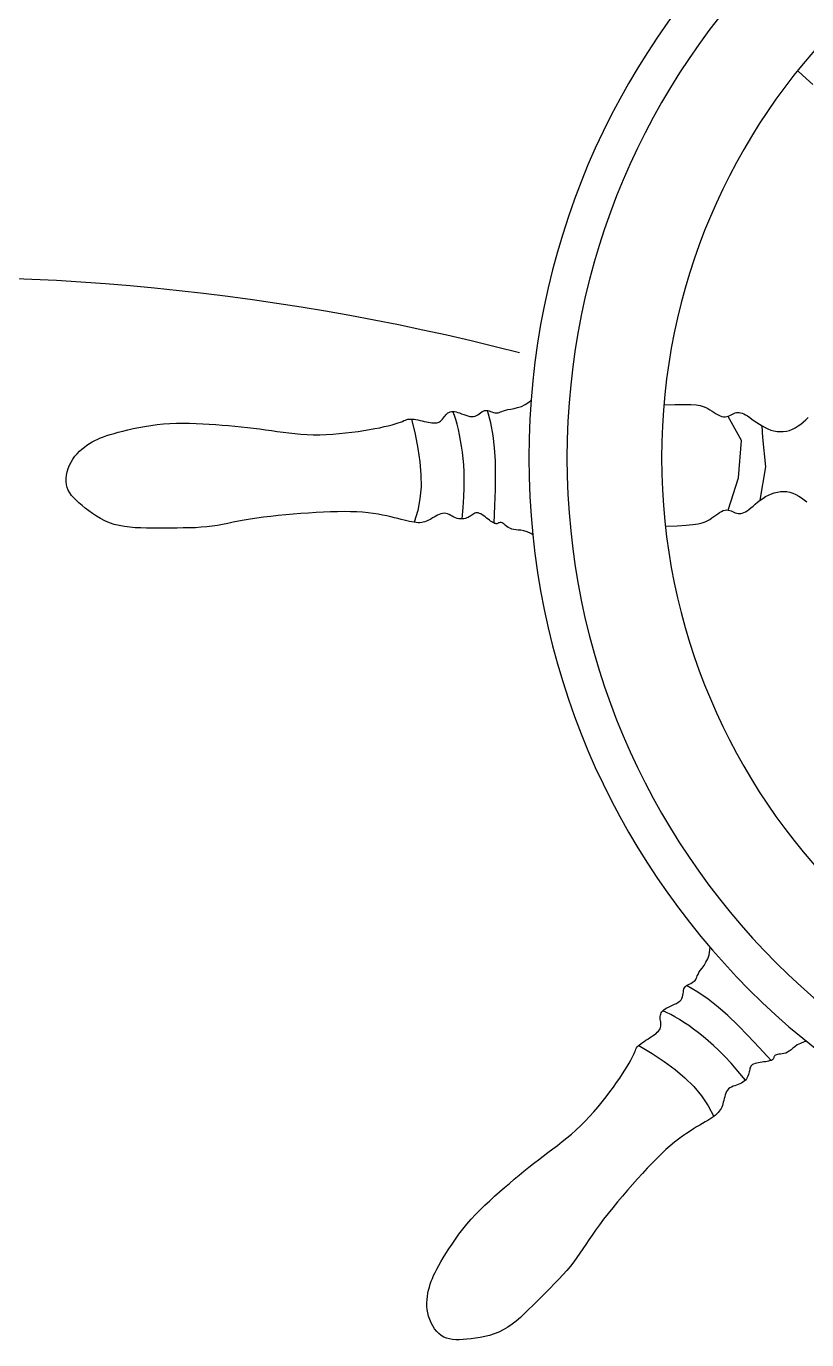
# Model space of a CAD drawing. Header units: millimetres. Extents: x -37 to 8970, y -2 to 4773.
# Drawn here: x 7984.6 to 8061, y 1196.1 to 1324.7 of the extents above; entities that cross this region are included whole.
import ezdxf

# ---------------------------------------------------------------- set-up
doc = ezdxf.new("R2010")
doc.units = ezdxf.units.MM

msp = doc.modelspace()

# ---------------------------------------------------------------- linework, layer by layer
at = {"color": 18, "true_color": 0x000000}
for p, q in [((8031.48, 1287.16), (8031.72, 1287.21)), ((8031.72, 1287.21), (8032, 1287.26)), ((8032, 1287.26), (8032.32, 1287.32)), ((8032.32, 1287.32), (8032.67, 1287.4)), ((8032.67, 1287.4), (8033.04, 1287.52)), ((8033.04, 1287.52), (8033.41, 1287.7)), ((8033.41, 1287.7), (8033.78, 1287.95)), ((8033.78, 1287.95), (8033.99, 1288.15)), ((8020.97, 1285.9), (8021.2, 1285.98)), ((8021.2, 1285.98), (8021.39, 1286.06)), ((8021.39, 1286.06), (8021.55, 1286.13)), ((8021.55, 1286.13), (8021.69, 1286.18)), ((8021.69, 1286.18), (8021.82, 1286.23)), ((8021.82, 1286.23), (8021.94, 1286.27)), ((8021.94, 1286.27), (8022.06, 1286.29)), ((8022.06, 1286.29), (8022.2, 1286.29)), ((8022.2, 1286.29), (8022.36, 1286.29)), ((8022.36, 1286.29), (8022.53, 1286.27)), ((8022.53, 1286.27), (8022.72, 1286.24)), ((8022.72, 1286.24), (8022.92, 1286.2)), ((8022.92, 1286.2), (8023.12, 1286.15)), ((8023.12, 1286.15), (8023.33, 1286.11)), ((8023.33, 1286.11), (8023.53, 1286.06)), ((8023.53, 1286.06), (8023.74, 1286.02)), ((8023.74, 1286.02), (8023.93, 1285.98)), ((8023.93, 1285.98), (8024.12, 1285.95)), ((8024.12, 1285.95), (8024.29, 1285.92)), ((8024.29, 1285.92), (8024.46, 1285.91)), ((8024.62, 1285.91), (8024.77, 1285.93)), ((8024.77, 1285.93), (8024.9, 1285.96)), ((8024.9, 1285.96), (8025.02, 1286.02)), ((8025.02, 1286.02), (8025.13, 1286.09)), ((8025.13, 1286.09), (8025.23, 1286.18)), ((8025.23, 1286.18), (8025.32, 1286.28)), ((8025.32, 1286.28), (8025.41, 1286.39)), ((8025.41, 1286.39), (8025.49, 1286.5)), ((8025.49, 1286.5), (8025.57, 1286.61)), ((8025.57, 1286.61), (8025.66, 1286.71)), ((8025.66, 1286.71), (8025.75, 1286.8)), ((8025.75, 1286.8), (8025.85, 1286.88)), ((8025.85, 1286.88), (8025.95, 1286.94)), ((8025.95, 1286.94), (8026.07, 1286.98)), ((8026.07, 1286.98), (8026.2, 1287.01)), ((8026.2, 1287.01), (8026.33, 1287.02)), ((8026.33, 1287.02), (8026.48, 1287.01)), ((8026.48, 1287.01), (8026.64, 1286.98)), ((8026.64, 1286.98), (8026.81, 1286.94)), ((8026.81, 1286.94), (8026.99, 1286.88)), ((8026.99, 1286.88), (8027.19, 1286.81)), ((8027.19, 1286.81), (8027.39, 1286.73)), ((8027.39, 1286.73), (8027.59, 1286.66)), ((8027.59, 1286.66), (8027.79, 1286.59)), ((8027.79, 1286.59), (8027.98, 1286.54)), ((8027.98, 1286.54), (8028.17, 1286.52)), ((8028.17, 1286.52), (8028.35, 1286.52)), ((8028.35, 1286.52), (8028.51, 1286.56)), ((8028.51, 1286.56), (8028.65, 1286.63)), ((8028.65, 1286.63), (8028.79, 1286.71)), ((8028.79, 1286.71), (8028.92, 1286.8)), ((8028.92, 1286.8), (8029.05, 1286.9)), ((8029.05, 1286.9), (8029.18, 1286.99)), ((8029.18, 1286.99), (8029.3, 1287.06)), ((8029.3, 1287.06), (8029.44, 1287.11)), ((8029.44, 1287.11), (8029.58, 1287.12)), ((8029.58, 1287.12), (8029.72, 1287.11)), ((8029.72, 1287.11), (8029.87, 1287.08)), ((8029.87, 1287.08), (8030.02, 1287.04)), ((8030.02, 1287.04), (8030.16, 1286.99)), ((8030.16, 1286.99), (8030.3, 1286.94)), ((8030.3, 1286.94), (8030.43, 1286.91)), ((8030.43, 1286.91), (8030.55, 1286.89)), ((8030.55, 1286.89), (8030.66, 1286.89)), ((8030.66, 1286.89), (8030.77, 1286.91)), ((8030.77, 1286.91), (8030.88, 1286.94)), ((8030.88, 1286.94), (8030.99, 1286.99)), ((8030.99, 1286.99), (8031.13, 1287.04)), ((8031.13, 1287.04), (8031.29, 1287.1)), ((8031.29, 1287.1), (8031.48, 1287.16)), ((8054.59, 1284.18), (8053.29, 1286.55)), ((7992.15, 1284.55), (7992.46, 1284.66)), ((7992.46, 1284.66), (7992.8, 1284.77)), ((7992.8, 1284.77), (7993.18, 1284.88)), ((7993.18, 1284.88), (7993.59, 1285)), ((7993.59, 1285), (7994.04, 1285.11)), ((7994.04, 1285.11), (7994.52, 1285.23)), ((7994.52, 1285.23), (7995.05, 1285.35)), ((7995.05, 1285.35), (7995.6, 1285.46)), ((7995.6, 1285.46), (7996.17, 1285.57)), ((7996.17, 1285.57), (7996.77, 1285.66)), ((7996.77, 1285.66), (7997.38, 1285.75)), ((7997.38, 1285.75), (7998, 1285.81)), ((7998, 1285.81), (7998.63, 1285.85)), ((7998.63, 1285.85), (7999.27, 1285.87)), ((7999.27, 1285.87), (7999.92, 1285.88)), ((7999.92, 1285.88), (8000.56, 1285.87)), ((8000.56, 1285.87), (8001.21, 1285.85)), ((8001.21, 1285.85), (8001.85, 1285.82)), ((8001.85, 1285.82), (8002.49, 1285.78)), ((8002.49, 1285.78), (8003.13, 1285.74)), ((8003.13, 1285.74), (8003.76, 1285.69)), ((8003.76, 1285.69), (8004.38, 1285.64)), ((8004.38, 1285.64), (8005, 1285.58)), ((8005, 1285.58), (8005.61, 1285.52)), ((8005.61, 1285.52), (8006.22, 1285.46)), ((8006.22, 1285.46), (8006.81, 1285.39)), ((8006.81, 1285.39), (8007.41, 1285.32)), ((8007.41, 1285.32), (8007.99, 1285.24)), ((8007.99, 1285.24), (8008.57, 1285.16)), ((8008.57, 1285.16), (8009.14, 1285.08)), ((8009.14, 1285.08), (8009.72, 1285)), ((8009.72, 1285), (8010.29, 1284.93)), ((8010.29, 1284.93), (8010.87, 1284.86)), ((8010.87, 1284.86), (8011.46, 1284.81)), ((8011.46, 1284.81), (8012.06, 1284.77)), ((8012.06, 1284.77), (8012.67, 1284.75)), ((8012.67, 1284.75), (8013.3, 1284.75)), ((8013.3, 1284.75), (8013.93, 1284.77)), ((8013.93, 1284.77), (8014.57, 1284.81)), ((8014.57, 1284.81), (8015.21, 1284.86)), ((8015.21, 1284.86), (8015.84, 1284.92)), ((8015.84, 1284.92), (8016.46, 1284.99)), ((8016.46, 1284.99), (8017.06, 1285.07)), ((8017.06, 1285.07), (8017.63, 1285.16)), ((8017.63, 1285.16), (8018.18, 1285.25)), ((8018.18, 1285.25), (8018.69, 1285.35)), ((8018.69, 1285.35), (8019.17, 1285.44)), ((8019.17, 1285.44), (8019.61, 1285.54)), ((8019.61, 1285.54), (8020.01, 1285.63)), ((8020.01, 1285.63), (8020.38, 1285.73)), ((8020.38, 1285.73), (8020.69, 1285.82)), ((8020.69, 1285.82), (8020.97, 1285.9)), ((8024.46, 1285.91), (8024.62, 1285.91)), ((8056.66, 1284.48), (8056.6, 1285.61)), ((7990.02, 1283.34), (7990.27, 1283.54)), ((7990.27, 1283.54), (7990.52, 1283.72)), ((7990.52, 1283.72), (7990.78, 1283.89)), ((7990.78, 1283.89), (7991.04, 1284.04)), ((7991.04, 1284.04), (7991.31, 1284.18)), ((7991.31, 1284.18), (7991.58, 1284.31)), ((7991.58, 1284.31), (7991.85, 1284.44)), ((7991.85, 1284.44), (7992.15, 1284.55)), ((8054.29, 1280.54), (8054.59, 1284.18)), ((8056.95, 1281.62), (8056.66, 1284.48)), ((7988.83, 1281.77), (7988.98, 1282.08)), ((7988.98, 1282.08), (7989.15, 1282.37)), ((7989.15, 1282.37), (7989.35, 1282.64)), ((7989.35, 1282.64), (7989.56, 1282.89)), ((7989.56, 1282.89), (7989.78, 1283.13)), ((7989.78, 1283.13), (7990.02, 1283.34)), ((7988.49, 1280.48), (7988.53, 1280.8)), ((7988.53, 1280.8), (7988.6, 1281.12)), ((7988.6, 1281.12), (7988.7, 1281.45)), ((7988.7, 1281.45), (7988.83, 1281.77)), ((8056.41, 1278.33), (8056.95, 1281.62)), ((7988.48, 1280.16), (7988.49, 1280.48)), ((7988.52, 1279.86), (7988.48, 1280.16)), ((7988.59, 1279.58), (7988.52, 1279.86)), ((7988.7, 1279.32), (7988.59, 1279.58)), ((8053.28, 1277.38), (8054.29, 1280.54)), ((7988.84, 1279.06), (7988.7, 1279.32)), ((7989.02, 1278.81), (7988.84, 1279.06)), ((7989.23, 1278.57), (7989.02, 1278.81)), ((7989.47, 1278.33), (7989.23, 1278.57)), ((7989.74, 1278.08), (7989.47, 1278.33)), ((7990.04, 1277.83), (7989.74, 1278.08)), ((7990.36, 1277.57), (7990.04, 1277.83)), ((7990.7, 1277.31), (7990.36, 1277.57)), ((7991.06, 1277.04), (7990.7, 1277.31)), ((7991.45, 1276.79), (7991.06, 1277.04)), ((8010.71, 1276.98), (8009.97, 1276.91)), ((8011.46, 1277.03), (8010.71, 1276.98)), ((8012.21, 1277.08), (8011.46, 1277.03)), ((8012.94, 1277.13), (8012.21, 1277.08)), ((8013.66, 1277.16), (8012.94, 1277.13)), ((8014.36, 1277.19), (8013.66, 1277.16)), ((8015.04, 1277.21), (8014.36, 1277.19)), ((8015.69, 1277.22), (8015.04, 1277.21)), ((8016.33, 1277.21), (8015.69, 1277.22)), ((8016.93, 1277.19), (8016.33, 1277.21)), ((8017.5, 1277.16), (8016.93, 1277.19)), ((8018.04, 1277.11), (8017.5, 1277.16)), ((8018.54, 1277.04), (8018.04, 1277.11)), ((8019.02, 1276.97), (8018.54, 1277.04)), ((8019.46, 1276.89), (8019.02, 1276.97)), ((8024.99, 1276.95), (8024.82, 1276.88)), ((8025.15, 1277.01), (8024.99, 1276.95)), ((8025.31, 1277.05), (8025.15, 1277.01)), ((8025.48, 1277.06), (8025.31, 1277.05)), ((8025.64, 1277.04), (8025.48, 1277.06)), ((8025.8, 1277), (8025.64, 1277.04)), ((8025.96, 1276.93), (8025.8, 1277)), ((8026.12, 1276.85), (8025.96, 1276.93)), ((8028.29, 1276.94), (8028.19, 1276.87)), ((8028.38, 1277), (8028.29, 1276.94)), ((8028.48, 1277.06), (8028.38, 1277)), ((8028.58, 1277.09), (8028.48, 1277.06)), ((8028.69, 1277.1), (8028.58, 1277.09)), ((8028.8, 1277.09), (8028.69, 1277.1)), ((8028.93, 1277.05), (8028.8, 1277.09)), ((8029.06, 1276.99), (8028.93, 1277.05)), ((8029.2, 1276.9), (8029.06, 1276.99)), ((7991.86, 1276.55), (7991.45, 1276.79)), ((7992.28, 1276.33), (7991.86, 1276.55)), ((7992.73, 1276.14), (7992.28, 1276.33)), ((7993.2, 1275.97), (7992.73, 1276.14)), ((7993.68, 1275.85), (7993.2, 1275.97)), ((7994.19, 1275.75), (7993.68, 1275.85)), ((7994.71, 1275.69), (7994.19, 1275.75)), ((7995.24, 1275.65), (7994.71, 1275.69)), ((7995.8, 1275.63), (7995.24, 1275.65)), ((8000.55, 1275.63), (7999.95, 1275.62)), ((8001.13, 1275.65), (8000.55, 1275.63)), ((8001.71, 1275.69), (8001.13, 1275.65)), ((8002.26, 1275.74), (8001.71, 1275.69)), ((8002.79, 1275.8), (8002.26, 1275.74)), ((8003.3, 1275.88), (8002.79, 1275.8)), ((8003.8, 1275.97), (8003.3, 1275.88)), ((8004.31, 1276.07), (8003.8, 1275.97)), ((8004.82, 1276.18), (8004.31, 1276.07)), ((8005.35, 1276.28), (8004.82, 1276.18)), ((8005.91, 1276.39), (8005.35, 1276.28)), ((8006.51, 1276.49), (8005.91, 1276.39)), ((8007.14, 1276.59), (8006.51, 1276.49)), ((8007.81, 1276.68), (8007.14, 1276.59)), ((8008.51, 1276.76), (8007.81, 1276.68)), ((8009.23, 1276.84), (8008.51, 1276.76)), ((8009.97, 1276.91), (8009.23, 1276.84)), ((8019.88, 1276.81), (8019.46, 1276.89)), ((8020.27, 1276.72), (8019.88, 1276.81)), ((8020.63, 1276.63), (8020.27, 1276.72)), ((8020.96, 1276.54), (8020.63, 1276.63)), ((8021.28, 1276.46), (8020.96, 1276.54)), ((8021.57, 1276.39), (8021.28, 1276.46)), ((8021.84, 1276.32), (8021.57, 1276.39)), ((8022.09, 1276.26), (8021.84, 1276.32)), ((8022.32, 1276.21), (8022.09, 1276.26)), ((8022.54, 1276.18), (8022.32, 1276.21)), ((8022.74, 1276.15), (8022.54, 1276.18)), ((8022.93, 1276.14), (8022.74, 1276.15)), ((8023.11, 1276.14), (8022.93, 1276.14)), ((8023.28, 1276.16), (8023.11, 1276.14)), ((8023.44, 1276.19), (8023.28, 1276.16)), ((8023.59, 1276.23), (8023.44, 1276.19)), ((8023.74, 1276.28), (8023.59, 1276.23)), ((8023.89, 1276.34), (8023.74, 1276.28)), ((8024.04, 1276.42), (8023.89, 1276.34)), ((8024.19, 1276.5), (8024.04, 1276.42)), ((8024.35, 1276.6), (8024.19, 1276.5)), ((8024.5, 1276.69), (8024.35, 1276.6)), ((8024.66, 1276.79), (8024.5, 1276.69)), ((8024.82, 1276.88), (8024.66, 1276.79)), ((8026.28, 1276.77), (8026.12, 1276.85)), ((8026.44, 1276.69), (8026.28, 1276.77)), ((8026.6, 1276.62), (8026.44, 1276.69)), ((8026.76, 1276.56), (8026.6, 1276.62)), ((8026.93, 1276.52), (8026.76, 1276.56)), ((8027.09, 1276.51), (8026.93, 1276.52)), ((8027.25, 1276.51), (8027.09, 1276.51)), ((8027.41, 1276.53), (8027.25, 1276.51)), ((8027.56, 1276.56), (8027.41, 1276.53)), ((8027.7, 1276.61), (8027.56, 1276.56)), ((8027.84, 1276.66), (8027.7, 1276.61)), ((8027.96, 1276.73), (8027.84, 1276.66)), ((8028.08, 1276.8), (8027.96, 1276.73)), ((8028.19, 1276.87), (8028.08, 1276.8)), ((8029.35, 1276.8), (8029.2, 1276.9)), ((8029.49, 1276.7), (8029.35, 1276.8)), ((8029.64, 1276.59), (8029.49, 1276.7)), ((8029.78, 1276.48), (8029.64, 1276.59)), ((8029.91, 1276.38), (8029.78, 1276.48)), ((8030.03, 1276.29), (8029.91, 1276.38)), ((8030.14, 1276.22), (8030.03, 1276.29)), ((8030.24, 1276.16), (8030.14, 1276.22)), ((8030.33, 1276.11), (8030.24, 1276.16)), ((8030.42, 1276.07), (8030.33, 1276.11)), ((8030.5, 1276.05), (8030.42, 1276.07)), ((8030.57, 1276.04), (8030.5, 1276.05)), ((8030.63, 1276.04), (8030.57, 1276.04)), ((8030.69, 1276.06), (8030.63, 1276.04)), ((8030.75, 1276.09), (8030.69, 1276.06)), ((8030.81, 1276.11), (8030.75, 1276.09)), ((8030.86, 1276.14), (8030.81, 1276.11)), ((8030.93, 1276.16), (8030.86, 1276.14)), ((8030.99, 1276.16), (8030.93, 1276.16)), ((8031.07, 1276.15), (8030.99, 1276.16)), ((8031.15, 1276.12), (8031.07, 1276.15)), ((8031.24, 1276.06), (8031.15, 1276.12)), ((8031.35, 1275.98), (8031.24, 1276.06)), ((8031.47, 1275.88), (8031.35, 1275.98)), ((8031.61, 1275.78), (8031.47, 1275.88)), ((8031.75, 1275.68), (8031.61, 1275.78)), ((8031.92, 1275.59), (8031.75, 1275.68)), ((7996.36, 1275.61), (7995.8, 1275.63)), ((7996.94, 1275.61), (7996.36, 1275.61)), ((7997.53, 1275.61), (7996.94, 1275.61)), ((7998.13, 1275.61), (7997.53, 1275.61)), ((7998.73, 1275.61), (7998.13, 1275.61)), ((7999.34, 1275.61), (7998.73, 1275.61)), ((7999.95, 1275.62), (7999.34, 1275.61)), ((8032.09, 1275.52), (8031.92, 1275.59)), ((8032.29, 1275.47), (8032.09, 1275.52)), ((8032.5, 1275.44), (8032.29, 1275.47)), ((8032.73, 1275.42), (8032.5, 1275.44)), ((8032.99, 1275.4), (8032.73, 1275.42)), ((8033.27, 1275.34), (8032.99, 1275.4)), ((8033.59, 1275.24), (8033.27, 1275.34)), ((8033.95, 1275.08), (8033.59, 1275.24)), ((8034.16, 1274.95), (8033.95, 1275.08)), ((8051.49, 1234.28), (8051.5, 1234.57)), ((8051.1, 1233.11), (8051.27, 1233.45)), ((8051.27, 1233.45), (8051.41, 1233.84)), ((8051.41, 1233.84), (8051.49, 1234.28)), ((8050.25, 1231.77), (8050.33, 1231.92)), ((8050.33, 1231.92), (8050.42, 1232.1)), ((8050.42, 1232.1), (8050.55, 1232.3)), ((8050.55, 1232.3), (8050.72, 1232.54)), ((8050.72, 1232.54), (8050.91, 1232.8)), ((8050.91, 1232.8), (8051.1, 1233.11)), ((8049.01, 1230.61), (8049.1, 1230.72)), ((8049.1, 1230.72), (8049.21, 1230.82)), ((8049.21, 1230.82), (8049.34, 1230.9)), ((8049.34, 1230.9), (8049.47, 1230.97)), ((8049.47, 1230.97), (8049.61, 1231.04)), ((8049.61, 1231.04), (8049.74, 1231.11)), ((8049.74, 1231.11), (8049.86, 1231.18)), ((8049.86, 1231.18), (8049.96, 1231.25)), ((8049.96, 1231.25), (8050.04, 1231.32)), ((8050.04, 1231.32), (8050.1, 1231.41)), ((8050.1, 1231.41), (8050.15, 1231.51)), ((8050.15, 1231.51), (8050.2, 1231.63)), ((8050.2, 1231.63), (8050.25, 1231.77)), ((8048.54, 1229.3), (8048.66, 1229.43)), ((8048.66, 1229.43), (8048.74, 1229.57)), ((8048.74, 1229.57), (8048.8, 1229.72)), ((8048.8, 1229.72), (8048.84, 1229.88)), ((8048.84, 1229.88), (8048.86, 1230.04)), ((8048.86, 1230.04), (8048.89, 1230.19)), ((8048.89, 1230.19), (8048.91, 1230.35)), ((8048.91, 1230.35), (8048.95, 1230.49)), ((8048.95, 1230.49), (8049.01, 1230.61)), ((8046.67, 1228.03), (8046.72, 1228.14)), ((8046.72, 1228.14), (8046.79, 1228.25)), ((8046.79, 1228.25), (8046.88, 1228.35)), ((8046.88, 1228.35), (8046.99, 1228.45)), ((8046.99, 1228.45), (8047.12, 1228.55)), ((8047.12, 1228.55), (8047.27, 1228.64)), ((8047.27, 1228.64), (8047.45, 1228.72)), ((8047.45, 1228.72), (8047.64, 1228.81)), ((8047.64, 1228.81), (8047.83, 1228.9)), ((8047.83, 1228.9), (8048.03, 1228.99)), ((8048.03, 1228.99), (8048.21, 1229.08)), ((8048.21, 1229.08), (8048.39, 1229.19)), ((8048.39, 1229.19), (8048.54, 1229.3)), ((8046.62, 1227.79), (8046.64, 1227.91)), ((8046.62, 1227.66), (8046.62, 1227.79)), ((8046.63, 1227.53), (8046.62, 1227.66)), ((8046.65, 1227.39), (8046.63, 1227.53)), ((8046.64, 1227.91), (8046.67, 1228.03)), ((8046.67, 1227.25), (8046.65, 1227.39)), ((8046.66, 1226.72), (8046.69, 1226.85)), ((8046.69, 1227.12), (8046.67, 1227.25)), ((8046.7, 1226.98), (8046.69, 1227.12)), ((8046.69, 1226.85), (8046.7, 1226.98)), ((8045.22, 1225.47), (8045.4, 1225.59)), ((8045.4, 1225.59), (8045.58, 1225.7)), ((8045.58, 1225.7), (8045.75, 1225.81)), ((8045.75, 1225.81), (8045.92, 1225.92)), ((8045.92, 1225.92), (8046.07, 1226.03)), ((8046.07, 1226.03), (8046.22, 1226.14)), ((8046.22, 1226.14), (8046.34, 1226.25)), ((8046.34, 1226.25), (8046.45, 1226.36)), ((8046.45, 1226.36), (8046.54, 1226.48)), ((8046.54, 1226.48), (8046.61, 1226.6)), ((8046.61, 1226.6), (8046.66, 1226.72)), ((8044.07, 1224.18), (8044.13, 1224.34)), ((8044.13, 1224.34), (8044.19, 1224.48)), ((8044.19, 1224.48), (8044.25, 1224.6)), ((8044.25, 1224.6), (8044.31, 1224.71)), ((8044.31, 1224.71), (8044.38, 1224.82)), ((8044.38, 1224.82), (8044.47, 1224.92)), ((8044.47, 1224.92), (8044.59, 1225.03)), ((8044.59, 1225.03), (8044.72, 1225.13)), ((8044.72, 1225.13), (8044.88, 1225.25)), ((8044.88, 1225.25), (8045.05, 1225.36)), ((8045.05, 1225.36), (8045.22, 1225.47)), ((8058.91, 1224.22), (8058.73, 1224.17)), ((8059.09, 1224.3), (8058.91, 1224.22)), ((8059.26, 1224.4), (8059.09, 1224.3)), ((8059.43, 1224.53), (8059.26, 1224.4)), ((8059.61, 1224.68), (8059.43, 1224.53)), ((8059.8, 1224.84), (8059.61, 1224.68)), ((8060.04, 1225.01), (8059.8, 1224.84)), ((8060.34, 1225.16), (8060.04, 1225.01)), ((8060.71, 1225.3), (8060.34, 1225.16)), ((8060.95, 1225.36), (8060.71, 1225.3)), ((8043.17, 1222.55), (8043.39, 1222.91)), ((8043.39, 1222.91), (8043.58, 1223.23)), ((8043.58, 1223.23), (8043.75, 1223.52)), ((8043.75, 1223.52), (8043.88, 1223.77)), ((8043.88, 1223.77), (8043.98, 1223.99)), ((8043.98, 1223.99), (8044.07, 1224.18)), ((8055.49, 1222.92), (8055.45, 1222.83)), ((8055.56, 1223.01), (8055.49, 1222.92)), ((8055.65, 1223.08), (8055.56, 1223.01)), ((8055.77, 1223.14), (8055.65, 1223.08)), ((8055.91, 1223.19), (8055.77, 1223.14)), ((8056.07, 1223.23), (8055.91, 1223.19)), ((8056.24, 1223.27), (8056.07, 1223.23)), ((8056.42, 1223.29), (8056.24, 1223.27)), ((8056.59, 1223.32), (8056.42, 1223.29)), ((8056.77, 1223.34), (8056.59, 1223.32)), ((8056.93, 1223.36), (8056.77, 1223.34)), ((8057.08, 1223.38), (8056.93, 1223.36)), ((8057.21, 1223.41), (8057.08, 1223.38)), ((8057.32, 1223.44), (8057.21, 1223.41)), ((8057.42, 1223.47), (8057.32, 1223.44)), ((8057.51, 1223.5), (8057.42, 1223.47)), ((8057.58, 1223.54), (8057.51, 1223.5)), ((8057.64, 1223.59), (8057.58, 1223.54)), ((8057.68, 1223.64), (8057.64, 1223.59)), ((8057.71, 1223.69), (8057.68, 1223.64)), ((8057.74, 1223.75), (8057.71, 1223.69)), ((8057.76, 1223.81), (8057.74, 1223.75)), ((8057.78, 1223.87), (8057.76, 1223.81)), ((8057.81, 1223.92), (8057.78, 1223.87)), ((8057.85, 1223.97), (8057.81, 1223.92)), ((8057.91, 1224.02), (8057.85, 1223.97)), ((8058, 1224.05), (8057.91, 1224.02)), ((8058.11, 1224.08), (8058, 1224.05)), ((8058.24, 1224.1), (8058.11, 1224.08)), ((8058.39, 1224.11), (8058.24, 1224.1)), ((8058.56, 1224.14), (8058.39, 1224.11)), ((8058.73, 1224.17), (8058.56, 1224.14)), ((8042.36, 1221.34), (8042.66, 1221.77)), ((8042.66, 1221.77), (8042.93, 1222.17)), ((8042.93, 1222.17), (8043.17, 1222.55)), ((8055.06, 1221.7), (8054.96, 1221.57)), ((8055.14, 1221.83), (8055.06, 1221.7)), ((8055.21, 1221.96), (8055.14, 1221.83)), ((8055.27, 1222.1), (8055.21, 1221.96)), ((8055.31, 1222.23), (8055.27, 1222.1)), ((8055.34, 1222.36), (8055.31, 1222.23)), ((8055.37, 1222.49), (8055.34, 1222.36)), ((8055.39, 1222.61), (8055.37, 1222.49)), ((8055.41, 1222.72), (8055.39, 1222.61)), ((8055.45, 1222.83), (8055.41, 1222.72)), ((8041.33, 1219.94), (8041.7, 1220.42)), ((8041.7, 1220.42), (8042.04, 1220.89)), ((8042.04, 1220.89), (8042.36, 1221.34)), ((8053.12, 1220.45), (8053.05, 1220.29)), ((8053.21, 1220.59), (8053.12, 1220.45)), ((8053.32, 1220.71), (8053.21, 1220.59)), ((8053.45, 1220.81), (8053.32, 1220.71)), ((8053.59, 1220.89), (8053.45, 1220.81)), ((8053.75, 1220.96), (8053.59, 1220.89)), ((8053.92, 1221.02), (8053.75, 1220.96)), ((8054.09, 1221.07), (8053.92, 1221.02)), ((8054.26, 1221.13), (8054.09, 1221.07)), ((8054.43, 1221.19), (8054.26, 1221.13)), ((8054.58, 1221.26), (8054.43, 1221.19)), ((8054.72, 1221.35), (8054.58, 1221.26)), ((8054.85, 1221.46), (8054.72, 1221.35)), ((8054.96, 1221.57), (8054.85, 1221.46)), ((8040.54, 1218.96), (8040.95, 1219.45)), ((8040.95, 1219.45), (8041.33, 1219.94)), ((8052.71, 1219.08), (8052.65, 1218.93)), ((8052.76, 1219.24), (8052.71, 1219.08)), ((8052.8, 1219.41), (8052.76, 1219.24)), ((8052.85, 1219.58), (8052.8, 1219.41)), ((8052.89, 1219.76), (8052.85, 1219.58)), ((8052.94, 1219.94), (8052.89, 1219.76)), ((8052.99, 1220.12), (8052.94, 1219.94)), ((8053.05, 1220.29), (8052.99, 1220.12)), ((8039.27, 1217.54), (8039.7, 1218)), ((8039.7, 1218), (8040.13, 1218.47)), ((8040.13, 1218.47), (8040.54, 1218.96)), ((8051.69, 1217.88), (8051.49, 1217.75)), ((8051.87, 1218.01), (8051.69, 1217.88)), ((8052.03, 1218.13), (8051.87, 1218.01)), ((8052.17, 1218.26), (8052.03, 1218.13)), ((8052.3, 1218.39), (8052.17, 1218.26)), ((8052.4, 1218.52), (8052.3, 1218.39)), ((8052.5, 1218.65), (8052.4, 1218.52)), ((8052.58, 1218.79), (8052.5, 1218.65)), ((8052.65, 1218.93), (8052.58, 1218.79)), ((8037.93, 1216.28), (8038.38, 1216.68)), ((8038.38, 1216.68), (8038.82, 1217.09)), ((8038.82, 1217.09), (8039.27, 1217.54)), ((8049.54, 1216.57), (8049.19, 1216.34)), ((8049.88, 1216.78), (8049.54, 1216.57)), ((8050.19, 1216.98), (8049.88, 1216.78)), ((8050.49, 1217.15), (8050.19, 1216.98)), ((8050.77, 1217.32), (8050.49, 1217.15)), ((8051.03, 1217.47), (8050.77, 1217.32)), ((8051.27, 1217.61), (8051.03, 1217.47)), ((8051.49, 1217.75), (8051.27, 1217.61)), ((8036.56, 1215.18), (8037.02, 1215.54)), ((8037.02, 1215.54), (8037.47, 1215.9)), ((8037.47, 1215.9), (8037.93, 1216.28)), ((8048.03, 1215.48), (8047.61, 1215.14)), ((8048.43, 1215.8), (8048.03, 1215.48)), ((8048.81, 1216.08), (8048.43, 1215.8)), ((8049.19, 1216.34), (8048.81, 1216.08)), ((8034.7, 1213.77), (8035.17, 1214.13)), ((8035.17, 1214.13), (8035.64, 1214.48)), ((8035.64, 1214.48), (8036.1, 1214.83)), ((8036.1, 1214.83), (8036.56, 1215.18)), ((8046.74, 1214.34), (8046.29, 1213.9)), ((8047.18, 1214.76), (8046.74, 1214.34)), ((8047.61, 1215.14), (8047.18, 1214.76)), ((8032.81, 1212.26), (8033.29, 1212.65)), ((8033.29, 1212.65), (8033.76, 1213.03)), ((8033.76, 1213.03), (8034.23, 1213.4)), ((8034.23, 1213.4), (8034.7, 1213.77)), ((8045.36, 1212.94), (8044.89, 1212.42)), ((8045.83, 1213.43), (8045.36, 1212.94)), ((8046.29, 1213.9), (8045.83, 1213.43)), ((8031.38, 1211.04), (8031.86, 1211.46)), ((8031.86, 1211.46), (8032.34, 1211.86)), ((8032.34, 1211.86), (8032.81, 1212.26)), ((8043.92, 1211.34), (8043.43, 1210.78)), ((8044.4, 1211.89), (8043.92, 1211.34)), ((8044.89, 1212.42), (8044.4, 1211.89)), ((8029.94, 1209.76), (8030.42, 1210.2)), ((8030.42, 1210.2), (8030.9, 1210.63)), ((8030.9, 1210.63), (8031.38, 1211.04)), ((8042.94, 1210.21), (8042.46, 1209.64)), ((8043.43, 1210.78), (8042.94, 1210.21)), ((8028.56, 1208.41), (8029.01, 1208.87)), ((8029.01, 1208.87), (8029.47, 1209.32)), ((8029.47, 1209.32), (8029.94, 1209.76)), ((8041.99, 1209.07), (8041.53, 1208.5)), ((8042.46, 1209.64), (8041.99, 1209.07)), ((8027.71, 1207.47), (8028.12, 1207.94)), ((8028.12, 1207.94), (8028.56, 1208.41)), ((8041.09, 1207.95), (8040.68, 1207.41)), ((8041.53, 1208.5), (8041.09, 1207.95)), ((8026.58, 1206), (8026.93, 1206.49)), ((8026.93, 1206.49), (8027.31, 1206.98)), ((8027.31, 1206.98), (8027.71, 1207.47)), ((8039.96, 1206.4), (8039.64, 1205.93)), ((8040.3, 1206.89), (8039.96, 1206.4)), ((8040.68, 1207.41), (8040.3, 1206.89)), ((8025.65, 1204.6), (8025.94, 1205.05)), ((8025.94, 1205.05), (8026.25, 1205.52)), ((8026.25, 1205.52), (8026.58, 1206)), ((8039.05, 1205.04), (8038.76, 1204.62)), ((8039.34, 1205.48), (8039.05, 1205.04)), ((8039.64, 1205.93), (8039.34, 1205.48)), ((8024.95, 1203.4), (8025.16, 1203.77)), ((8025.16, 1203.77), (8025.39, 1204.17)), ((8025.39, 1204.17), (8025.65, 1204.6)), ((8038.16, 1203.78), (8037.84, 1203.36)), ((8038.47, 1204.19), (8038.16, 1203.78)), ((8038.76, 1204.62), (8038.47, 1204.19)), ((8024.33, 1202.15), (8024.45, 1202.44)), ((8024.45, 1202.44), (8024.6, 1202.74)), ((8024.6, 1202.74), (8024.76, 1203.06)), ((8024.76, 1203.06), (8024.95, 1203.4)), ((8037.1, 1202.5), (8036.7, 1202.07)), ((8037.48, 1202.93), (8037.1, 1202.5)), ((8037.84, 1203.36), (8037.48, 1202.93)), ((8023.96, 1201.01), (8024.03, 1201.3)), ((8024.03, 1201.3), (8024.12, 1201.58)), ((8024.12, 1201.58), (8024.22, 1201.87)), ((8024.22, 1201.87), (8024.33, 1202.15)), ((8035.86, 1201.2), (8035.43, 1200.77)), ((8036.29, 1201.64), (8035.86, 1201.2)), ((8036.7, 1202.07), (8036.29, 1201.64)), ((8023.79, 1199.76), (8023.81, 1200.08)), ((8023.8, 1199.44), (8023.79, 1199.76)), ((8023.81, 1200.08), (8023.84, 1200.39)), ((8023.84, 1200.39), (8023.89, 1200.7)), ((8023.89, 1200.7), (8023.96, 1201.01)), ((8034.58, 1199.92), (8034.16, 1199.5)), ((8035, 1200.34), (8034.58, 1199.92)), ((8035.43, 1200.77), (8035, 1200.34)), ((8023.83, 1199.11), (8023.8, 1199.44)), ((8023.88, 1198.78), (8023.83, 1199.11)), ((8023.96, 1198.45), (8023.88, 1198.78)), ((8033.34, 1198.71), (8032.94, 1198.33)), ((8033.75, 1199.1), (8033.34, 1198.71)), ((8034.16, 1199.5), (8033.75, 1199.1)), ((8024.07, 1198.12), (8023.96, 1198.45)), ((8024.21, 1197.81), (8024.07, 1198.12)), ((8024.37, 1197.51), (8024.21, 1197.81)), ((8024.55, 1197.22), (8024.37, 1197.51)), ((8024.75, 1196.97), (8024.55, 1197.22)), ((8031.7, 1197.37), (8031.26, 1197.12)), ((8032.12, 1197.66), (8031.7, 1197.37)), ((8032.53, 1197.98), (8032.12, 1197.66)), ((8032.94, 1198.33), (8032.53, 1197.98)), ((8024.97, 1196.75), (8024.75, 1196.97)), ((8025.2, 1196.56), (8024.97, 1196.75)), ((8025.45, 1196.41), (8025.2, 1196.56)), ((8025.72, 1196.3), (8025.45, 1196.41)), ((8026, 1196.22), (8025.72, 1196.3)), ((8026.3, 1196.17), (8026, 1196.22)), ((8026.62, 1196.15), (8026.3, 1196.17)), ((8026.96, 1196.15), (8026.62, 1196.15)), ((8027.33, 1196.17), (8026.96, 1196.15)), ((8027.71, 1196.2), (8027.33, 1196.17)), ((8028.12, 1196.24), (8027.71, 1196.2)), ((8028.55, 1196.29), (8028.12, 1196.24)), ((8028.99, 1196.36), (8028.55, 1196.29)), ((8029.45, 1196.46), (8028.99, 1196.36)), ((8029.91, 1196.57), (8029.45, 1196.46)), ((8030.36, 1196.72), (8029.91, 1196.57)), ((8030.82, 1196.9), (8030.36, 1196.72)), ((8031.26, 1197.12), (8030.82, 1196.9))]:
    msp.add_line(p, q, dxfattribs=at)
for points in [[(8060.11, 1320.35), (8060.91, 1319.61), (8061.55, 1319.03)], [(8046.97, 1287.68), (8048.06, 1287.72), (8048.93, 1287.72), (8049.61, 1287.71), (8050.13, 1287.67), (8050.53, 1287.6), (8050.83, 1287.52), (8051.08, 1287.42), (8051.29, 1287.31), (8051.49, 1287.19), (8051.7, 1287.06), (8051.9, 1286.93), (8052.1, 1286.81), (8052.29, 1286.7), (8052.48, 1286.61), (8052.66, 1286.54), (8052.83, 1286.5), (8052.99, 1286.49), (8053.15, 1286.52), (8053.29, 1286.56), (8053.43, 1286.62), (8053.56, 1286.69), (8053.69, 1286.77), (8053.82, 1286.83), (8053.95, 1286.89), (8054.08, 1286.92), (8054.21, 1286.94), (8054.35, 1286.94), (8054.49, 1286.91), (8054.64, 1286.87), (8054.81, 1286.8), (8054.98, 1286.71), (8055.17, 1286.59), (8055.38, 1286.45), (8055.6, 1286.29), (8055.83, 1286.12), (8056.07, 1285.95), (8056.33, 1285.77), (8056.6, 1285.61), (8056.88, 1285.45), (8057.16, 1285.32), (8057.46, 1285.21), (8057.76, 1285.13), (8058.06, 1285.08), (8058.36, 1285.06), (8058.67, 1285.06), (8058.97, 1285.11), (8059.27, 1285.18), (8059.56, 1285.29), (8059.84, 1285.43), (8060.12, 1285.61), (8060.38, 1285.8), (8060.64, 1286.01), (8060.88, 1286.22), (8061.1, 1286.43)], [(8022.28, 1286.29), (8022.63, 1284.81), (8022.91, 1283.41), (8023.1, 1282.1), (8023.21, 1280.84), (8023.22, 1279.64), (8023.11, 1278.47), (8022.89, 1277.32), (8022.54, 1276.18)], [(8027.25, 1276.51), (8027.35, 1277.64), (8027.41, 1278.66), (8027.45, 1279.56), (8027.45, 1280.38), (8027.43, 1281.12), (8027.39, 1281.79), (8027.34, 1282.43), (8027.27, 1283.04), (8027.19, 1283.63), (8027.09, 1284.2), (8026.99, 1284.75), (8026.88, 1285.27), (8026.76, 1285.77), (8026.62, 1286.23), (8026.48, 1286.64), (8026.33, 1287.02)], [(8030.37, 1276.09), (8030.44, 1277.81), (8030.49, 1279.38), (8030.51, 1280.83), (8030.49, 1282.18), (8030.41, 1283.46), (8030.27, 1284.69), (8030.04, 1285.9), (8029.72, 1287.11)], [(8047.2, 1275.81), (8048.29, 1275.84), (8049.15, 1275.89), (8049.83, 1275.96), (8050.35, 1276.03), (8050.74, 1276.12), (8051.04, 1276.22), (8051.27, 1276.34), (8051.48, 1276.46), (8051.67, 1276.6), (8051.87, 1276.74), (8052.06, 1276.88), (8052.25, 1277.02), (8052.44, 1277.14), (8052.62, 1277.25), (8052.8, 1277.33), (8052.97, 1277.38), (8053.13, 1277.39), (8053.28, 1277.38), (8053.43, 1277.34), (8053.57, 1277.29), (8053.71, 1277.23), (8053.84, 1277.17), (8053.97, 1277.11), (8054.11, 1277.06), (8054.24, 1277.04), (8054.37, 1277.03), (8054.51, 1277.04), (8054.65, 1277.07), (8054.8, 1277.13), (8054.96, 1277.21), (8055.13, 1277.31), (8055.31, 1277.44), (8055.5, 1277.59), (8055.71, 1277.76), (8055.93, 1277.95), (8056.16, 1278.14), (8056.41, 1278.33), (8056.67, 1278.52), (8056.93, 1278.69), (8057.21, 1278.84), (8057.5, 1278.97), (8057.79, 1279.07), (8058.09, 1279.14), (8058.39, 1279.19), (8058.69, 1279.2), (8059, 1279.18), (8059.3, 1279.12), (8059.6, 1279.03), (8059.89, 1278.91), (8060.18, 1278.75), (8060.45, 1278.58), (8060.72, 1278.39), (8060.97, 1278.19)], [(8057.47, 1223.49), (8056.3, 1224.75), (8055.22, 1225.9), (8054.21, 1226.94), (8053.24, 1227.88), (8052.28, 1228.72), (8051.31, 1229.49), (8050.29, 1230.19), (8049.21, 1230.82)], [(8054.96, 1221.57), (8054.23, 1222.44), (8053.56, 1223.21), (8052.94, 1223.87), (8052.37, 1224.45), (8051.83, 1224.96), (8051.33, 1225.41), (8050.84, 1225.82), (8050.36, 1226.2), (8049.88, 1226.56), (8049.41, 1226.9), (8048.95, 1227.22), (8048.5, 1227.51), (8048.07, 1227.77), (8047.65, 1228), (8047.25, 1228.2), (8046.88, 1228.35)], [(8044.53, 1224.97), (8045.83, 1224.17), (8047.01, 1223.38), (8048.08, 1222.59), (8049.04, 1221.78), (8049.9, 1220.93), (8050.65, 1220.03), (8051.31, 1219.06), (8051.87, 1218.01)]]:
    msp.add_lwpolyline(points, dxfattribs=at)
for centre, major_axis, start_param, end_param in [((8107.42, 1282.49), (52.08, 52.08), 5.497787, 11.780972), ((8107.42, 1282.49), (49.44, 49.44), 5.497787, 11.780972), ((8107.42, 1282.49), (-42.89, 42.89), 3.926991, 10.210176), ((7974.27, 1066.09), (-165.55, 165.55), -1.038261, -0.379146)]:
    msp.add_ellipse(centre, major_axis=major_axis, ratio=1, start_param=start_param, end_param=end_param, dxfattribs=at)

doc.saveas('drawing.dxf')
